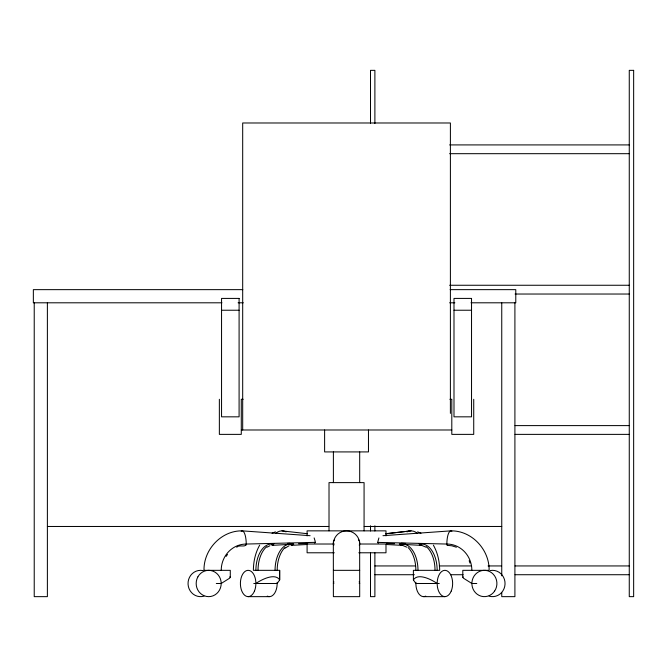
<?xml version="1.0" encoding="UTF-8"?>
<svg xmlns="http://www.w3.org/2000/svg" width="667" height="667" viewBox="0 0 667 667"><rect width="100%" height="100%" fill="white"/><g stroke="black" fill="none" stroke-linecap="round" stroke-linejoin="round"><path stroke-width="1" d="M242.688 429.99L242.688 122.986L450.4 122.986L450.4 413.39M439.27 583.492L415.883 583.492L413.398 579.998L413.382 570.335L439.678 570.335C439.62 561.614 437.685 552.793 433.392 545.156M476.78 583.492L471.886 583.492L463.498 578.222L462.798 577.255L462.806 570.335L489.111 570.335C489.545 549.725 471.844 530.507 450.925 530.857L382.966 535.701M314.407 542.588L314.474 542.755A2.151 0.667 -90 0 0 315.066 542.771L315.191 542.346A3.443 1.067 90 0 0 315.116 541.07L314.14 537.919M204.01 570.335C203.493 549.716 221.269 530.507 242.154 530.857L310.105 535.701M334.609 539.57L333.475 541.437A3.385 3.385 0 0 0 333.333 542.396L333.383 596.648L359.696 596.648L359.655 542.346A3.443 3.443 0 0 0 359.413 541.07L358.404 539.528M447.624 544.639L447.198 545.314L446.865 544.047A13.157 4.069 90 0 1 451.909 531.249M462.798 577.205L463.257 576.922M307.779 542.796L307.804 542.746A2.151 0.667 -90 0 1 307.153 542.788L307.112 542.688M333.85 581.766L333.383 583.492L333.892 583.492M259.655 545.156C255.361 552.785 253.418 561.606 253.377 570.335L279.665 570.335L279.648 579.998L277.164 583.492L253.777 583.492M378.923 537.952L377.906 541.437A3.385 1.042 90 0 0 377.864 542.396L377.956 542.796A2.151 0.667 -90 0 0 378.548 542.813M226.121 556.395L227.522 554.419M255.878 583.492C261.614 579.523 274.954 572.678 279.665 579.856L279.665 570.335M285.009 548.207L289.086 545.723M267.159 547.148L269.927 545.723M236.718 547.232C238.569 544.297 246.24 547.857 246.223 544.047A13.157 4.069 -90 0 0 241.171 531.249M272.069 533.216L275.438 531.857M245.815 545.331L245.456 544.639M447.274 545.331L451.909 545.814L456.37 547.232M385.693 533.783L411.055 530.857M385.659 533.733L408.996 531.107M272.419 545.331L293.772 544.164M291.571 545.331L306.82 544.514M255.895 570.335A26.288 15.458 90 0 1 271.352 544.047L274.02 543.938M287.369 543.405L290.037 543.305M275.054 570.335A26.288 15.458 90 0 1 290.512 544.047L293.18 543.938M298.516 543.738L306.52 543.422M315.191 542.346L246.223 544.047A26.288 24.996 -90 0 0 221.227 570.335M449.641 144.914L629.264 144.914M449.641 153.685L629.264 153.685M449.641 285.259L629.264 285.259M242.788 289.645L33.35 289.645L33.35 302.801L221.944 302.801M450.142 289.645L515.783 289.645L515.783 302.801L470.977 302.801M515.057 294.03L629.264 294.03M238.094 302.801L243.305 302.801M449.641 302.801L454.852 302.801M221.552 310.23L239.094 310.23M453.994 310.23L471.536 310.23M243.163 399.283L241.287 399.283L241.287 434.375L219.36 434.375L219.36 399.283M449.925 399.283L451.801 399.283L451.801 434.375L473.728 434.375L473.728 399.283M515.057 425.604L629.264 425.604M241.287 429.99L451.801 429.99M515.057 434.375L629.264 434.375M47.382 526.471L328.756 526.471M364.19 526.471L501.751 526.471M334.284 544.014L307.095 544.014L307.095 552.785L334.284 552.785M359.571 544.014L385.993 544.014L385.993 552.785L358.804 552.785M374.887 565.941L415.383 565.941M439.261 565.941L471.452 565.941M488.061 565.941L501.559 565.941M515.057 565.941L629.264 565.941M203.977 570.335L230.282 570.335L230.29 577.255L229.581 578.222L221.194 583.492L216.308 583.492M333.383 570.335L359.696 570.335M374.887 574.721L414.34 574.721M450.684 574.721L463.14 574.721M515.057 574.721L629.264 574.721M359.188 583.492L359.696 583.492L359.196 581.682M248.141 596.648L269.426 596.648M423.612 596.648L444.906 596.648M377.864 542.396L446.865 544.047A26.288 24.996 90 0 1 471.861 570.335M401.292 543.255L405.728 543.43M419.043 543.938L421.702 544.047A26.288 15.449 -90 0 1 437.152 570.335M386.568 543.413L394.556 543.73M399.875 543.938L402.543 544.047A26.288 15.449 -90 0 1 417.992 570.335M399.341 544.18L420.635 545.331M386.268 544.497L401.476 545.331M229.74 576.913L230.282 577.205M281.999 530.857L307.412 533.725M421.694 545.364L425.896 547.148M402.534 545.364L406.737 547.148M417.617 531.857L420.985 533.216M437.168 583.492C431.432 579.515 418.092 572.678 413.382 579.856M469.168 560.73L469.952 563.048M514.907 302.801L514.907 596.648L501.751 596.648L501.751 592.479M501.751 302.801L501.751 575.804M385.993 535.918L385.993 530.857L307.095 530.857L307.095 535.918M374.887 123.503L374.887 70.352L370.502 70.352L370.502 123.503M374.887 525.779L374.887 530.99M374.887 552.876L374.887 596.648L370.502 596.648L370.502 552.876M370.502 525.779L370.502 530.99M368.467 429.99L368.467 451.918L324.612 451.918L324.612 429.99M364.074 530.857L364.074 482.616L329.014 482.616L329.014 530.857M359.688 451.918L359.688 482.616M333.392 451.918L333.392 482.616M47.382 302.801L47.382 596.648L34.225 596.648L34.225 302.801M203.994 596.14A13.157 12.515 -90 0 1 188.052 584.117A13.157 12.515 -90 0 1 202.826 570.552M333.884 545.047A1.317 1.317 0 0 1 333.383 544.047A13.157 13.157 0 0 1 346.54 530.857A13.157 13.157 0 0 1 359.696 544.047A1.317 1.317 0 0 1 359.205 545.047M490.262 570.552A13.157 12.515 90 0 1 505.036 584.117A13.157 12.515 90 0 1 489.094 596.14M421.702 544.047A1.317 1.067 -90 0 1 419.701 544.639M408.137 547.565A26.288 15.449 -90 0 1 415.866 570.335M426.28 546.648A26.288 15.449 -90 0 1 435.026 570.335M406.978 531.866A13.157 10.647 -90 0 1 417.425 533.467M402.543 544.047A1.317 1.067 -90 0 1 400.542 544.639M425.738 596.14A13.157 7.737 90 0 1 415.908 582.308M277.18 570.335A26.288 15.458 -90 0 1 284.909 547.565M292.513 544.639A1.317 1.067 -90 0 1 290.512 544.047M258.029 570.335A26.288 15.458 90 0 1 266.775 546.648M273.353 544.639A1.317 1.067 90 0 1 271.352 544.047M275.638 533.467A13.157 10.639 -90 0 1 286.076 531.866M277.13 582.308A13.157 7.737 -90 0 1 267.3 596.14M633.65 70.352L629.264 70.352L629.264 596.648L633.65 596.648L633.65 70.352M239.094 298.416L221.552 298.416L221.552 416.833L239.094 416.833L239.094 298.432M471.536 298.416L453.994 298.416L453.994 416.833L471.536 416.833L471.536 298.432M197.849 576.913A13.157 12.515 90 0 0 208.679 596.648A13.157 12.515 90 0 0 219.518 576.913A13.157 12.515 90 0 0 197.849 576.913M494.631 591.062A13.157 12.515 -90 0 0 485.526 570.385A13.157 12.515 -90 0 0 473.045 589.019A13.157 12.515 -90 0 0 494.631 591.062M451.226 591.062A13.157 7.737 -90 0 0 445.598 570.385A13.157 7.737 -90 0 0 437.886 589.019A13.157 7.737 -90 0 0 451.226 591.062M254.469 591.062A13.157 7.737 -90 0 0 248.841 570.385A13.157 7.737 -90 0 0 241.12 589.019A13.157 7.737 -90 0 0 254.469 591.062"/></g></svg>
